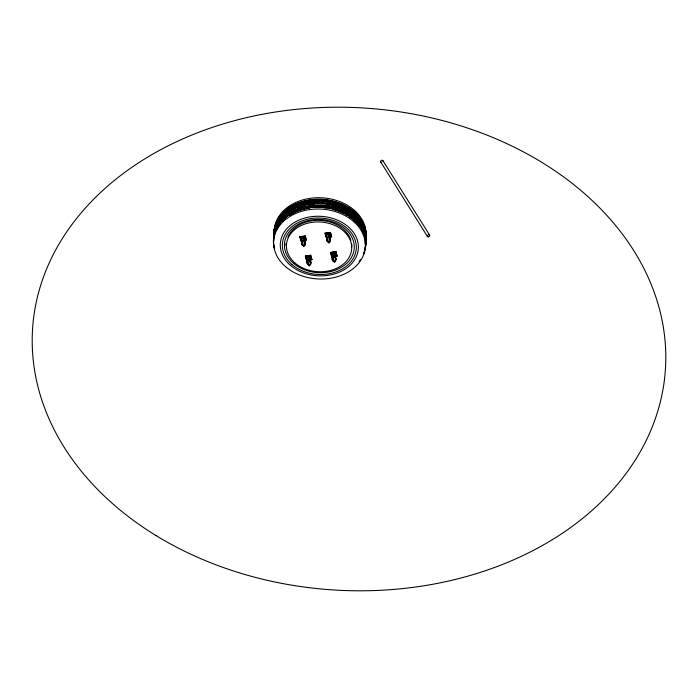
<?xml version="1.0" encoding="UTF-8"?>
<svg xmlns="http://www.w3.org/2000/svg" width="698" height="698" viewBox="0 0 698 698"><rect width="100%" height="100%" fill="white"/><g stroke="black" fill="none" stroke-linecap="round" stroke-linejoin="round"><path stroke-width="1.05" d="M301.711 242.075A1.37 1.038 3.6 0 1 304.363 241.7L305.009 244.099L304.119 237.817L301.327 238.21L301.92 243.942M310.217 262.204L310.505 263.382L309.886 256.977M310.322 261A1.37 0.855 -15.9 0 1 310.383 261.2L310.741 264.062A1.37 1.038 3.6 0 1 309.676 265.161A3.263 0.55 82 0 1 308.9 265.031A3.263 0.55 82 0 1 308.263 260.668A3.263 0.55 82 0 1 308.917 260.04M326.978 240.016C327.24 241.735 324.334 232.102 329.212 234.284L330.102 240.566L329.822 239.335M334.979 253.453L335.834 260.529A1.37 1.038 3.6 0 1 334.761 261.628A3.263 0.55 82 0 1 333.993 261.497A3.263 0.55 82 0 1 333.356 257.134A3.263 0.55 82 0 1 334.01 256.506M304.119 237.817L305.244 244.78A1.37 1.038 3.6 0 1 304.764 245.67M334.708 253.566L335.598 259.857L334.708 253.566C328.967 250.626 333.731 265.606 332.614 256.698M299.887 236.735L301.074 241.089L299.887 236.735L305.331 235.968L306.509 240.33L304.694 240.583M301.065 238.166L301.911 244.509L302.286 243.951M302.129 243.881L302.068 244.937A1.37 0.855 -15.9 0 0 303.342 245.539A1.37 0.855 -15.9 0 0 304.721 244.562L304.808 243.576M302.627 236.631L303.543 240.897M304.389 237.695L305.27 244.064L305.087 240.513M305.331 235.968L299.878 236.91M305.384 256.018L306.57 260.38L305.384 256.018L310.828 255.259L312.006 259.612L309.048 260.014M306.553 257.536L307.233 263.312L307.783 263.565M307.626 263.163L307.565 264.228A1.37 0.855 -15.9 0 0 308.839 264.821A1.37 0.855 -15.9 0 0 310.217 263.853L310.331 262.91M308.123 255.922L309.04 260.18M310.828 255.259L305.375 256.201M312.006 259.612L310.2 259.691M324.98 233.202L330.416 232.443L324.98 233.202L326.175 237.381M326.158 234.633L327.004 240.984L327.379 240.417M327.222 240.348L327.161 241.412A1.37 0.855 -15.9 0 0 328.435 242.005A1.37 0.855 -15.9 0 0 329.814 241.037L329.98 238.384A1.37 0.855 -15.9 0 0 329.779 238.018M327.72 233.106L328.636 237.364M329.482 234.162L330.363 240.531L330.18 236.98M330.477 252.493L335.913 251.725L330.477 252.493L331.672 256.672M329.788 237.05L331.602 236.796L330.416 232.443M331.655 253.915L332.606 260.066M332.719 259.63L332.658 260.694A1.37 0.855 -15.9 0 0 333.932 261.296A1.37 0.855 -15.9 0 0 335.31 260.319L335.38 259.255M333.216 252.388L334.133 256.646M335.45 259.185L335.476 257.667A1.37 0.855 -15.9 0 0 335.415 257.475M334.141 256.48L337.099 256.079L335.913 251.725M310.584 259.796L310.767 263.347L309.615 257.1L306.823 257.492L307.408 263.041M309.615 257.1L310.27 262.727M326.411 234.737L327.24 237.564M329.212 234.284L329.98 240.06L329.936 239.554M304.721 242.939L304.86 243.428M329.805 239.405L329.456 238.175A1.37 1.038 3.6 0 0 326.804 238.55M329.866 239.327L330.337 241.246A1.37 1.038 3.6 0 1 329.857 242.136M302.155 244.021L302.583 245.155M307.521 260.232L307.469 262.317M301.204 238.062L304.267 237.625M326.298 234.528L329.351 234.1M329.796 236.875L331.611 236.622M306.701 257.344L309.764 256.916M331.794 253.81L334.848 253.383M335.293 256.157L337.108 255.904M335.677 256.262L335.895 259.787L335.677 258.941M382.888 160.61L429.602 235.069M380.75 162.049L427.464 236.509M330.407 232.617L331.602 236.796M335.904 251.899L337.099 256.079M331.916 253.967L332.737 256.847M327.327 240.391L327.676 241.621M332.649 259.063L332.3 257.832A1.37 1.038 3.6 0 1 334.953 257.457M301.327 238.21L302.147 241.089M306.823 257.492L307.644 260.38M307.731 263.207L308.088 264.437A1.37 1.038 3.6 0 0 308.228 264.664M332.222 259.447L332.082 259.447M304.895 243.41L304.886 241.918A1.37 0.855 -15.9 0 0 304.686 241.543M331.201 254.735A2.644 2.015 3.6 0 1 334.246 252.397A2.644 2.015 3.6 0 1 336.008 255.52M331.829 255.677A2.644 2.015 3.6 0 1 331.437 255.241M334.106 261.602A1.37 1.038 3.6 0 1 333.531 261.34M333.321 261.139A1.37 1.038 3.6 0 1 333.173 260.904M306.108 258.269A2.644 2.015 3.6 0 1 309.153 255.93A2.644 2.015 3.6 0 1 310.915 259.054M306.736 259.211A2.644 2.015 3.6 0 1 306.343 258.766M307.207 261.366A1.37 1.038 3.6 0 1 309.86 260.991M309.013 265.127A1.37 1.038 3.6 0 1 308.437 264.865M326.332 236.395A2.644 2.015 3.6 0 1 326.507 233.551A2.644 2.015 3.6 0 1 330.241 233.778A2.644 2.015 3.6 0 1 330.067 236.622M329.264 242.346A3.263 0.55 82 0 1 328.104 240.505A3.263 0.55 82 0 1 328.33 236.84M301.239 239.929A2.644 2.015 3.6 0 1 301.248 237.198A2.644 2.015 3.6 0 1 304.808 237.067A2.644 2.015 3.6 0 1 305.419 239.763M304.171 245.879A3.263 0.55 82 0 1 303.011 244.03A3.263 0.55 82 0 1 303.246 240.374M366.101 238.271A46.19 35.17 3.6 0 1 365.822 240.304M273.982 231.579A46.19 35.17 3.6 0 1 322.214 199.314A46.19 35.17 3.6 0 1 366.188 237.259M273.729 236.954A46.19 35.17 3.6 0 1 322.005 202.647A46.19 35.17 3.6 0 1 365.778 242.625M273.86 233.516A46.19 35.17 3.6 0 1 324.09 201.399A46.19 35.17 3.6 0 1 365.7 242.232M366.075 238.707A46.19 35.17 3.6 0 1 365.796 240.74M273.956 232.024A46.19 35.17 3.6 0 1 322.179 199.75A46.19 35.17 3.6 0 1 366.153 237.695M273.886 233.071A46.19 35.17 3.6 0 1 324.125 200.963A46.19 35.17 3.6 0 1 365.735 241.796M274.462 233.106A45.614 34.734 3.6 0 1 275.012 229.11M276.975 223.29A45.614 34.734 3.6 0 1 278.45 220.507M282.262 215.412A45.614 34.734 3.6 0 1 285.936 211.913M289.277 209.409A45.614 34.734 3.6 0 1 318.846 201.129M322.092 201.242A45.614 34.734 3.6 0 1 353.668 213.379M355.971 215.516A45.614 34.734 3.6 0 1 359.915 220.193M360.473 221.004A45.614 34.734 3.6 0 1 363.492 226.693M365.002 231.64A45.614 34.734 3.6 0 1 365.342 233.656M276.94 223.726A45.614 34.734 3.6 0 1 278.423 220.943M282.917 215.124A45.614 34.734 3.6 0 1 285.91 212.349M291.729 208.318A45.614 34.734 3.6 0 1 297.13 205.657M304.991 203.118A45.614 34.734 3.6 0 1 309.162 202.289M311.264 201.992A45.614 34.734 3.6 0 1 318.82 201.565M334.796 203.868A45.614 34.734 3.6 0 1 344.55 207.725M347.211 209.199A45.614 34.734 3.6 0 1 348.93 210.273M351.373 211.991A45.614 34.734 3.6 0 1 352.909 213.195M355.936 215.961A45.614 34.734 3.6 0 1 358.676 219.032M278.013 219.931A45.614 34.734 3.6 0 1 281.015 215.49M283.039 213.195A45.614 34.734 3.6 0 1 286.834 209.766M289.373 207.917A45.614 34.734 3.6 0 1 316.77 199.663M322.188 199.75A45.614 34.734 3.6 0 1 356.059 214.024M357.481 215.534A45.614 34.734 3.6 0 1 360.561 219.512M361.154 220.428A45.614 34.734 3.6 0 1 364.609 228.159M364.871 229.145A45.614 34.734 3.6 0 1 365.281 231.151M274.331 231.928A45.902 34.952 3.6 0 1 309.083 198.485A45.902 34.952 3.6 0 1 360.927 217.724M361.512 218.64A45.902 34.952 3.6 0 1 365.482 228.421M365.831 230.453A45.902 34.952 3.6 0 1 366.049 234.537M275.588 226.073A45.614 34.734 3.6 0 1 276.617 223.177M283.72 212.916A45.614 34.734 3.6 0 1 285.212 211.529M294.46 205.421A45.614 34.734 3.6 0 1 298.159 203.79M302.042 202.446A45.614 34.734 3.6 0 1 309.258 200.797M310.305 200.64A45.614 34.734 3.6 0 1 316.744 200.099M323.235 200.265A45.614 34.734 3.6 0 1 325.39 200.474M327.545 200.762A45.614 34.734 3.6 0 1 329.683 201.129M331.803 201.574A45.614 34.734 3.6 0 1 333.871 202.088M334.892 202.376A45.614 34.734 3.6 0 1 339.917 204.086M341.854 204.898A45.614 34.734 3.6 0 1 344.638 206.233M350.675 209.915A45.614 34.734 3.6 0 1 353.005 211.703M357.455 215.979A45.614 34.734 3.6 0 1 359.976 219.137M364.845 229.581A45.614 34.734 3.6 0 1 365.255 231.596M273.599 240.609A46.19 35.17 3.6 0 1 321.167 205.238A46.19 35.17 3.6 0 1 365.612 245.251M276.687 227.766A45.614 34.734 3.6 0 1 277.638 225.899M278.738 224.075A45.614 34.734 3.6 0 1 280.64 221.458M282.664 219.163A45.614 34.734 3.6 0 1 286.459 215.734M288.998 213.885A45.614 34.734 3.6 0 1 309.956 206.172M314.222 205.727A45.614 34.734 3.6 0 1 332.492 207.358M333.522 207.62A45.614 34.734 3.6 0 1 353.389 217.855M356.408 220.743A45.614 34.734 3.6 0 1 360.185 225.48M360.779 226.396A45.614 34.734 3.6 0 1 361.852 228.272M275.405 228.97A45.614 34.734 3.6 0 1 319.989 202.996A45.614 34.734 3.6 0 1 364.4 231.492M365.071 234.484A45.614 34.734 3.6 0 1 365.412 237.538M276.364 227.304A45.614 34.734 3.6 0 1 277.725 224.494M285.744 214.984A45.614 34.734 3.6 0 1 287.375 213.693M298.849 207.55A45.614 34.734 3.6 0 1 304.825 205.753M310.043 204.767A45.614 34.734 3.6 0 1 314.309 204.322M327.283 204.889A45.614 34.734 3.6 0 1 329.43 205.256M331.541 205.701A45.614 34.734 3.6 0 1 333.609 206.215M334.63 206.503A45.614 34.734 3.6 0 1 344.384 210.36M346.164 211.328A45.614 34.734 3.6 0 1 348.764 212.907M350.413 214.033A45.614 34.734 3.6 0 1 352.743 215.83M355.771 218.587A45.614 34.734 3.6 0 1 360.273 224.075M363.675 230.75A45.614 34.734 3.6 0 1 364.321 232.722M365.002 235.715A45.614 34.734 3.6 0 1 365.263 237.748M273.651 238.184A46.19 35.17 3.6 0 1 321.926 203.877A46.19 35.17 3.6 0 1 365.7 243.846M282.629 219.6A45.614 34.734 3.6 0 1 286.433 216.171M289.775 213.806A45.614 34.734 3.6 0 1 295.908 210.534M318.541 206.041A45.614 34.734 3.6 0 1 321.778 206.154M325.015 206.442A45.614 34.734 3.6 0 1 327.17 206.73M329.308 207.097A45.614 34.734 3.6 0 1 331.428 207.542M333.496 208.056A45.614 34.734 3.6 0 1 343.355 211.738M344.262 212.201A45.614 34.734 3.6 0 1 346.051 213.169M348.642 214.748A45.614 34.734 3.6 0 1 350.291 215.883M356.381 221.179A45.614 34.734 3.6 0 1 360.159 225.916M365.037 238.576A45.614 34.734 3.6 0 1 365.22 240.609M274.602 247.171A46.19 35.17 3.6 0 1 274.105 245.155M273.572 241.054A46.19 35.17 3.6 0 1 323.157 205.814A46.19 35.17 3.6 0 1 364.984 248.732M364.644 250.783A46.19 35.17 3.6 0 1 363.597 253.714M274.532 248.226A46.19 35.17 3.6 0 1 273.843 245.19M273.581 243.131A46.19 35.17 3.6 0 1 321.743 206.774A46.19 35.17 3.6 0 1 365.159 248.776M276.6 229.258A45.614 34.734 3.6 0 1 280.544 222.95M282.568 220.655A45.614 34.734 3.6 0 1 286.363 217.226M288.902 215.377A45.614 34.734 3.6 0 1 309.86 207.664M316.299 207.123A45.614 34.734 3.6 0 1 353.293 219.347M354.846 220.751A45.614 34.734 3.6 0 1 358.947 225.358M361.241 228.813A45.614 34.734 3.6 0 1 363.833 234.633M365.15 241.656A45.614 34.734 3.6 0 1 365.185 243.681M276.565 229.694A45.614 34.734 3.6 0 1 279.217 225.114M282.542 221.092A45.614 34.734 3.6 0 1 283.981 219.678M289.679 215.298A45.614 34.734 3.6 0 1 298.639 210.892M300.576 210.22A45.614 34.734 3.6 0 1 309.833 208.1M323.837 207.821A45.614 34.734 3.6 0 1 326.001 208.065M328.147 208.397A45.614 34.734 3.6 0 1 330.276 208.807M333.4 209.548A45.614 34.734 3.6 0 1 343.259 213.23M345.074 214.164A45.614 34.734 3.6 0 1 346.836 215.167M349.384 216.799A45.614 34.734 3.6 0 1 350.998 217.959M353.267 219.783A45.614 34.734 3.6 0 1 356.285 222.671M360.465 259.735A46.19 35.17 3.6 0 1 359.147 261.488M274.506 248.663A46.19 35.17 3.6 0 1 273.817 245.626M273.546 243.576A46.19 35.17 3.6 0 1 325.059 207.507A46.19 35.17 3.6 0 1 363.562 254.151M285.953 245.487A33.591 25.582 3.6 0 1 285.883 243.567M287.916 237.224A32.675 24.884 3.6 0 1 311.718 220.812M312.756 220.664A32.675 24.884 3.6 0 1 327.589 221.414M328.61 221.659A32.675 24.884 3.6 0 1 342.229 228.237M342.971 228.839A32.675 24.884 3.6 0 1 350.946 240.409M351.705 244.108A32.675 24.884 3.6 0 1 351.792 246.9M381.466 162.407A1.283 0.986 -32.1 0 1 380.698 161.177A1.283 0.986 -32.1 0 1 382.364 160.278A1.283 0.986 -32.1 0 1 382.844 161.674M301.484 243.34L301.623 244.099L301.492 243.305M305.07 242.834L305.209 243.593L305.07 242.834M305.34 242.799L305.48 243.558L305.366 242.747M306.98 262.631L307.12 263.382L307.007 262.57M310.566 262.125L310.706 262.876L310.601 262.064M310.837 262.09L310.976 262.841L310.846 262.047M326.577 239.815L326.708 240.566L326.577 239.815M330.163 239.309L330.302 240.06L330.171 239.266M330.433 239.266L330.573 240.025L330.442 239.231M332.335 259.063L332.475 259.813L332.361 259.002M335.93 258.557L336.07 259.307L335.93 258.557M156.186 535.663A317.067 241.456 3.6 0 0 663.1 388.777A317.067 241.456 3.6 0 0 227.714 122.56A317.067 241.456 3.6 0 0 156.186 535.663M290.481 265.38A39.097 29.778 3.6 0 0 356.582 256.07A39.097 29.778 3.6 0 0 310.994 216.729A39.097 29.778 3.6 0 0 290.481 265.38M292 264.559A37.02 28.199 3.6 0 0 354.593 255.747A37.02 28.199 3.6 0 0 311.421 218.491A37.02 28.199 3.6 0 0 292 264.559M293.544 263.329A34.952 26.611 3.6 0 0 352.63 255.014A34.952 26.611 3.6 0 0 311.875 219.844A34.952 26.611 3.6 0 0 293.544 263.329M285.587 266.697A45.902 34.952 3.6 0 0 363.187 255.773A45.902 34.952 3.6 0 0 309.668 209.583A45.902 34.952 3.6 0 0 285.587 266.697M295.263 263.259A32.675 24.884 3.6 0 0 350.317 254.875A32.675 24.884 3.6 0 0 311.613 222.4A32.675 24.884 3.6 0 0 295.263 263.259M428.179 236.866A1.283 0.986 -32.1 0 0 429.706 235.305A1.283 0.986 -32.1 0 0 427.708 235.2A1.283 0.986 -32.1 0 0 428.179 236.866"/></g></svg>
